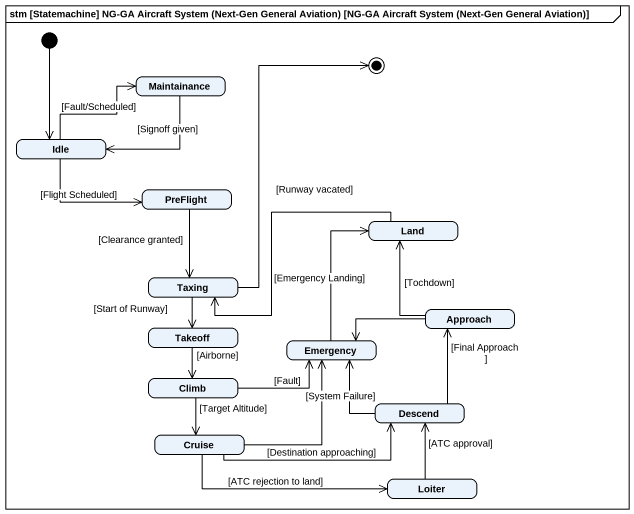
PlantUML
@startuml
mainframe stm [Statemachine] NG-GA Aircraft System (Next-Gen General Aviation) [NG-GA Aircraft System (Next-Gen General Aviation)]
hide empty description
state Maintainance
state Idle
state PreFlight
state Land
state Taxing
state Takeoff
state Approach
state Climb
state Emergency
state Descend
state Cruise
state Loiter
[*] --> Idle
Maintainance -left-> Idle : [Signoff given]
Idle -right-> Maintainance : [Fault/Scheduled]
Idle -right-> PreFlight : [Flight Scheduled]
PreFlight --> Taxing : [Clearance granted]
Land -left-> Taxing : [Runway vacated]
Taxing --> Takeoff : [Start of Runway]
Takeoff --> Climb : [Airborne]
Approach -up-> Land : [Tochdown]
Approach -left-> Emergency
Climb -right-> Emergency : [Fault]
Climb --> Cruise : [Target Altitude]
Emergency -up-> Land : [Emergency Landing]
Descend -up-> Approach : [Final Approach ]
Descend -up-> Emergency
Cruise -up-> Emergency : [System Failure]
Cruise -right-> Descend : [Destination approaching]
Cruise -right-> Loiter : [ATC rejection to land]
Loiter -up-> Descend : [ATC approval]
Taxing -up-> [*]
@enduml
